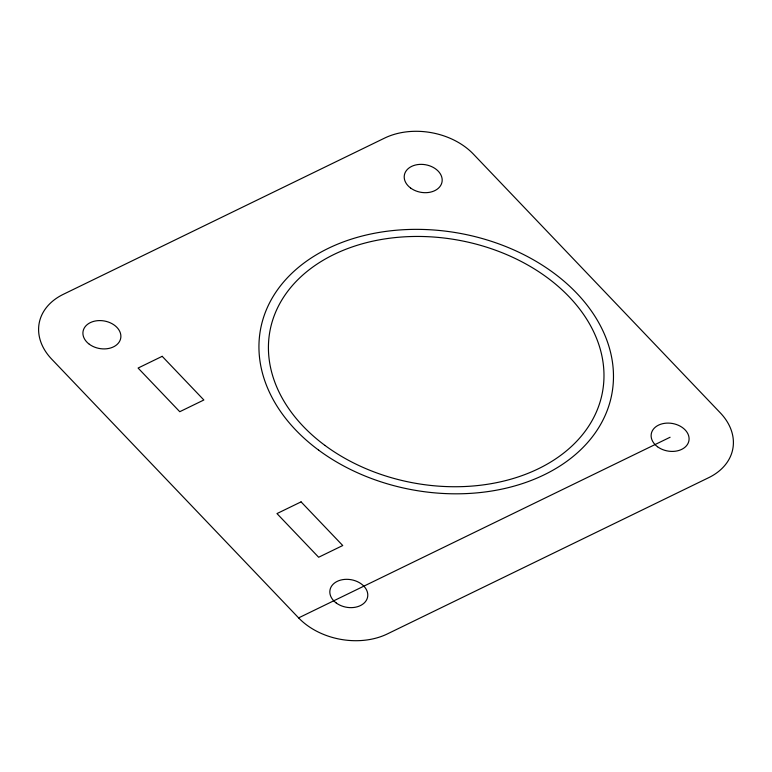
<?xml version="1.0" encoding="UTF-8"?>
<svg xmlns="http://www.w3.org/2000/svg" width="772" height="772" viewBox="0 0 772 772"><rect width="100%" height="100%" fill="white"/><g stroke="black" fill="none" stroke-linecap="round" stroke-linejoin="round"><path stroke-width="1.16" d="M298.61 617.889A63.786 46.581 10.3 0 0 387.39 633.909L708.677 477.685A63.786 46.581 10.3 0 0 720.295 412.846L473.39 154.11A63.786 46.581 10.3 0 0 384.61 138.091L63.323 294.315A63.786 46.581 10.3 0 0 51.705 359.154L298.61 617.889L670.096 437.251M162.188 356.326L138.091 368.051L179.76 411.708L203.856 399.993L162.188 356.326M301.07 501.868L276.974 513.583L318.643 557.249L342.739 545.534L301.07 501.868M318.624 450.124A178.612 130.42 10.3 0 0 609.89 402.376A178.612 130.42 10.3 0 0 380.094 232.266A178.612 130.42 10.3 0 0 318.624 450.124M336.206 602.961A19.136 13.973 10.3 0 0 367.414 597.846A19.136 13.973 10.3 0 0 342.797 579.627A19.136 13.973 10.3 0 0 336.206 602.961M89.301 344.235A19.136 13.973 10.3 0 0 120.509 339.111A19.136 13.973 10.3 0 0 95.892 320.891A19.136 13.973 10.3 0 0 89.301 344.235M657.503 446.737A19.136 13.973 10.3 0 0 688.711 441.623A19.136 13.973 10.3 0 0 664.084 423.403A19.136 13.973 10.3 0 0 657.503 446.737M410.598 188.011A19.136 13.973 10.3 0 0 441.806 182.887A19.136 13.973 10.3 0 0 417.179 164.668A19.136 13.973 10.3 0 0 410.598 188.011M324.915 445.386A169.049 123.433 10.3 0 0 600.587 400.195A169.049 123.433 10.3 0 0 383.105 239.195A169.049 123.433 10.3 0 0 324.915 445.386"/></g></svg>
